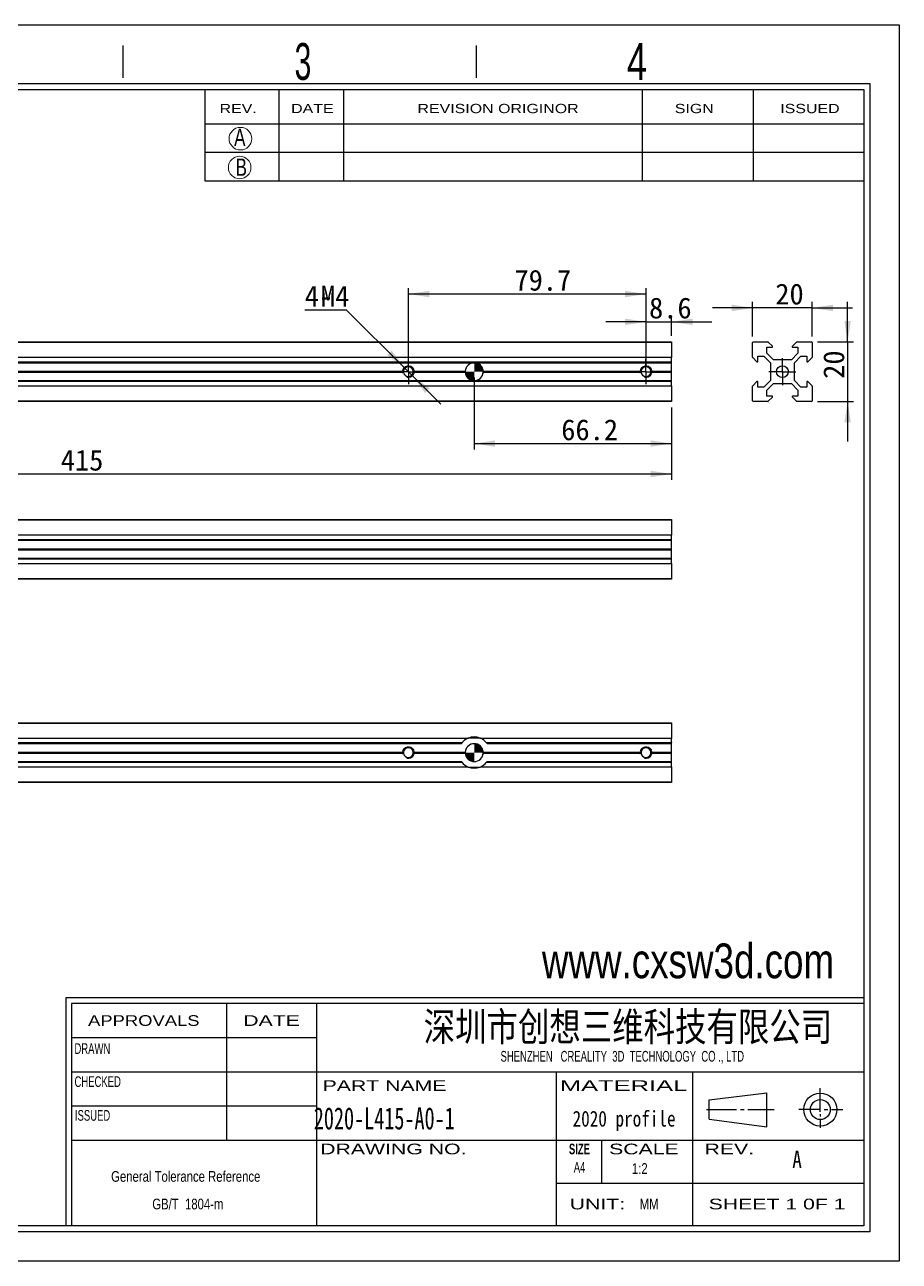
# Model space of a CAD drawing. Header units: millimetres. Extents: x 2 to 295, y 1 to 209.
# Drawn here: x 148.5 to 295.1, y 1.3 to 208.7 of the extents above; entities that cross this region are included whole.
import ezdxf

# ---------------------------------------------------------------- set-up
doc = ezdxf.new("R2010")
doc.units = ezdxf.units.MM
doc.linetypes.add('CENTER', pattern=[10.16, 6.35, -1.27, 1.27, -1.27])
doc.layers.add('DIM', color=5, linetype='Continuous')
doc.layers.add('SLD-0', color=179, linetype='Continuous')
doc.layers.add('中心线', color=1, linetype='CENTER', lineweight=25)
doc.styles.add('SLDTEXTSTYLE0', font='arial.ttf', dxfattribs={"width": 0.7584})
doc.styles.add('SLDTEXTSTYLE1', font='arial.ttf', dxfattribs={"width": 0.63516})
doc.styles.add('SLDTEXTSTYLE10', font='', dxfattribs={"width": 0.8})
doc.styles.add('SLDTEXTSTYLE11', font='', dxfattribs={"width": 0.67})
doc.styles.add('SLDTEXTSTYLE12', font='')
doc.styles.add('SLDTEXTSTYLE2', font='GOTHIC.TTF', dxfattribs={"width": 0.7304})
doc.styles.add('SLDTEXTSTYLE3', font='GOTHIC.TTF', dxfattribs={"width": 0.61171})
doc.styles.add('SLDTEXTSTYLE4', font='arialbd.ttf', dxfattribs={"width": 0.63516})
doc.styles.add('SLDTEXTSTYLE5', font='arial.ttf', dxfattribs={"width": 1.422})
doc.styles.add('SLDTEXTSTYLE6', font='arial.ttf', dxfattribs={"width": 1.2324})
doc.styles.add('SLDTEXTSTYLE7', font='arial.ttf', dxfattribs={"width": 1.7064})
doc.styles.add('SLDTEXTSTYLE8', font='', dxfattribs={"width": 0.8, "bigfont": 'bigfont'})
doc.styles.add('SLDTEXTSTYLE9', font='', dxfattribs={"width": 0.8})
doc.styles.get('SLDTEXTSTYLE10').set_extended_font_data('宋体', bold=True)
doc.styles.get('SLDTEXTSTYLE11').set_extended_font_data('宋体')
doc.styles.get('SLDTEXTSTYLE12').set_extended_font_data('宋体')
doc.styles.get('SLDTEXTSTYLE8').set_extended_font_data('宋体', bold=True)
doc.styles.get('SLDTEXTSTYLE9').set_extended_font_data('宋体')
doc.dimstyles.new('SLDDIMSTYLE0', dxfattribs={"dimtxt": 3.5, "dimasz": 3.5, "dimexe": 0, "dimexo": 0.0625, "dimgap": 0.875, "dimtad": 2, "dimlfac": 2, "dimrnd": 1e-09, "dimzin": 12, "dimdsep": 46, "dimtxsty": 'SLDTEXTSTYLE11', "dimsah": 1, "dimcen": 0.09, "dimadec": 0, "dimazin": 3, "dimtfac": 1, "dimtmove": 0, "dimatfit": 0, "dimfxl": 0, "dimfrac": 2, "dimtolj": 1, "dimtzin": 12, "dimarcsym": 0})
doc.dimstyles.new('SLDDIMSTYLE1', dxfattribs={"dimtxt": 3.5, "dimasz": 3.5, "dimexe": 0, "dimexo": 0.0625, "dimgap": 0.875, "dimtad": 2, "dimlfac": 2, "dimrnd": 1e-09, "dimzin": 12, "dimdsep": 46, "dimtxsty": 'SLDTEXTSTYLE11', "dimsah": 1, "dimcen": 0.09, "dimadec": 0, "dimazin": 3, "dimtfac": 1, "dimtofl": 0, "dimtmove": 0, "dimatfit": 3, "dimfxl": 0, "dimfrac": 2, "dimtolj": 1, "dimtzin": 12, "dimarcsym": 0})
doc.dimstyles.new('SLDDIMSTYLE2', dxfattribs={"dimtxt": 3.5, "dimasz": 3.5, "dimexe": 0, "dimexo": 0.0625, "dimgap": 0.875, "dimtad": 0, "dimtih": 1, "dimtoh": 1, "dimlfac": 2, "dimrnd": 1e-09, "dimzin": 12, "dimdsep": 46, "dimtxsty": 'SLDTEXTSTYLE11', "dimsah": 1, "dimcen": 0, "dimadec": 0, "dimazin": 3, "dimtfac": 1, "dimtmove": 0, "dimatfit": 3, "dimfxl": 0, "dimfrac": 2, "dimtolj": 1, "dimtzin": 12, "dimarcsym": 0})

# ---------------------------------------------------------------- blocks, each defined once
blk = doc.blocks.new('SW_NOTE_0')
at = {"layer": 'SLD-0', "color": 0, "char_height": 1.7927, "attachment_point": 2, "style": 'SLDTEXTSTYLE0'}
for s, insert in [('General Tolerance Reference ', (13.02, 2.31)), (' GB/T  1804-m', (13.11, -2.32))]:
    blk.add_mtext(s, dxfattribs=dict(at, insert=insert))
blk = doc.blocks.new('_D_3')
at = {"layer": 'DIM'}
for p, q in [((252.64, 151.49), (252.64, 159.84)), ((256.94, 156.49), (256.94, 159.84)), ((252.64, 158.84), (245.9, 158.84)), ((252.64, 158.84), (256.94, 158.84)), ((256.94, 158.84), (263.67, 158.84))]:
    blk.add_line(p, q, dxfattribs=at)
for points in [[(252.64, 158.84), (249.14, 159.38), (249.14, 158.31)], [(256.94, 158.84), (260.44, 158.31), (260.44, 159.38)]]:
    blk.add_solid(points, dxfattribs=at)
at = {"layer": 'DIM', "insert": (253.15, 162.92), "char_height": 3.5, "attachment_point": 1, "style": 'SLDTEXTSTYLE12'}
blk.add_mtext('8.6', dxfattribs=at)
blk = doc.blocks.new('_D_4')
at = {"layer": 'DIM'}
for p, q in [((212.79, 151.49), (212.79, 164.51)), ((252.64, 151.49), (252.64, 164.51)), ((252.64, 163.51), (212.79, 163.51))]:
    blk.add_line(p, q, dxfattribs=at)
for points in [[(212.79, 163.51), (216.29, 162.97), (216.29, 164.05)], [(252.64, 163.51), (249.14, 164.05), (249.14, 162.97)]]:
    blk.add_solid(points, dxfattribs=at)
at = {"layer": 'DIM', "insert": (230.58, 167.58), "char_height": 3.5, "attachment_point": 1, "style": 'SLDTEXTSTYLE12'}
blk.add_mtext('79.7', dxfattribs=at)
blk = doc.blocks.new('_D_5')
at = {"layer": 'DIM'}
for p, q in [((223.84, 149.49), (223.84, 137.43)), ((256.94, 144.49), (256.94, 137.43)), ((223.84, 138.43), (256.94, 138.43))]:
    blk.add_line(p, q, dxfattribs=at)
for points in [[(223.84, 138.43), (227.34, 137.89), (227.34, 138.97)], [(256.94, 138.43), (253.44, 138.97), (253.44, 137.89)]]:
    blk.add_solid(points, dxfattribs=at)
at = {"layer": 'DIM', "insert": (238.43, 142.5), "char_height": 3.5, "attachment_point": 1, "style": 'SLDTEXTSTYLE12'}
blk.add_mtext('66.2', dxfattribs=at)
blk = doc.blocks.new('_D_6')
at = {"layer": 'DIM'}
for p, q in [((49.44, 144.49), (49.44, 132.33)), ((256.94, 144.49), (256.94, 132.33)), ((49.44, 133.33), (256.94, 133.33))]:
    blk.add_line(p, q, dxfattribs=at)
for points in [[(49.44, 133.33), (52.94, 132.79), (52.94, 133.87)], [(256.94, 133.33), (253.44, 133.87), (253.44, 132.79)]]:
    blk.add_solid(points, dxfattribs=at)
at = {"layer": 'DIM', "insert": (154.5, 137.4), "char_height": 3.5, "attachment_point": 1, "style": 'SLDTEXTSTYLE12'}
blk.add_mtext('415', dxfattribs=at)
blk = doc.blocks.new('_D_7')
at = {"layer": 'DIM'}
for p, q in [((202.44, 160.83), (195.41, 160.83)), ((212.08, 151.19), (202.44, 160.83)), ((213.49, 149.78), (212.08, 151.19)), ((213.49, 149.78), (218.25, 145.02))]:
    blk.add_line(p, q, dxfattribs=at)
for points in [[(212.08, 151.19), (209.98, 154.05), (209.22, 153.29)], [(213.49, 149.78), (215.59, 146.92), (216.35, 147.69)]]:
    blk.add_solid(points, dxfattribs=at)
at = {"layer": 'DIM', "char_height": 3.5, "attachment_point": 1, "style": 'SLDTEXTSTYLE12'}
for s, insert in [('4-', (195.41, 164.91)), ('M4', (198.13, 164.91))]:
    blk.add_mtext(s, dxfattribs=dict(at, insert=insert))
blk = doc.blocks.new('SW_CENTERMARKSYMBOL_1')
at = {"layer": '中心线', "color": 0}
for p, q in [((0, 1.25), (0, 2.075)), ((-1.25, 0), (-2.075, 0)), ((0, 0), (-1.25, 0)), ((0, 0), (0, 1.25)), ((0, 0), (0, -1.25)), ((0, 0), (1.25, 0)), ((1.25, 0), (2.075, 0)), ((0, -1.25), (0, -2.075))]:
    blk.add_line(p, q, dxfattribs=at)
blk = doc.blocks.new('SW_CENTERMARKSYMBOL_2')
at = {"layer": '中心线', "color": 0}
for p, q in [((0, 1.25), (0, 2.075)), ((-1.25, 0), (-2.075, 0)), ((0, 0), (-1.25, 0)), ((0, 0), (0, 1.25)), ((0, 0), (0, -1.25)), ((0, 0), (1.25, 0)), ((1.25, 0), (2.075, 0)), ((0, -1.25), (0, -2.075))]:
    blk.add_line(p, q, dxfattribs=at)
blk = doc.blocks.new('SW_DOWELSYMBOL_0')
at = {"linetype": 'Continuous', "lineweight": 0}
h = blk.add_hatch(color=0, dxfattribs=at)
edge = h.paths.add_edge_path(flags=0)
edge.add_arc((0, 0), 1.5, 180, 270)
edge.add_line((0, -1.5), (0, 0))
edge.add_line((0, 0), (-1.5, 0))
h = blk.add_hatch(color=0, dxfattribs=at)
edge = h.paths.add_edge_path(flags=0)
edge.add_arc((0, 0), 1.5, 0, 90)
edge.add_line((0, 1.5), (0, 0))
edge.add_line((0, 0), (1.5, 0))
at = {"color": 0, "linetype": 'Continuous', "lineweight": 0}
blk.add_circle((0, 0), 1.5, dxfattribs=at)
blk = doc.blocks.new('_D_8')
at = {"layer": 'DIM'}
for p, q in [((286.45, 155.49), (286.45, 162.22)), ((281.41, 155.49), (287.45, 155.49)), ((286.45, 155.49), (286.45, 145.49)), ((281.41, 145.49), (287.45, 145.49)), ((286.45, 145.49), (286.45, 138.76))]:
    blk.add_line(p, q, dxfattribs=at)
for points in [[(286.45, 155.49), (286.98, 158.99), (285.91, 158.99)], [(286.45, 145.49), (285.91, 141.99), (286.98, 141.99)]]:
    blk.add_solid(points, dxfattribs=at)
at = {"layer": 'DIM', "insert": (282.37, 149.29), "char_height": 3.5, "attachment_point": 1, "rotation": 90, "style": 'SLDTEXTSTYLE12'}
blk.add_mtext('20', dxfattribs=at)
blk = doc.blocks.new('_D_9')
at = {"layer": 'DIM'}
for p, q in [((270.51, 156.39), (270.51, 162.18)), ((280.51, 156.39), (280.51, 162.18)), ((270.51, 161.18), (263.78, 161.18)), ((280.51, 161.18), (270.51, 161.18)), ((280.51, 161.18), (287.24, 161.18))]:
    blk.add_line(p, q, dxfattribs=at)
for points in [[(270.51, 161.18), (267.01, 161.72), (267.01, 160.64)], [(280.51, 161.18), (284.01, 160.64), (284.01, 161.72)]]:
    blk.add_solid(points, dxfattribs=at)
at = {"layer": 'DIM', "insert": (274.32, 165.26), "char_height": 3.5, "attachment_point": 1, "style": 'SLDTEXTSTYLE12'}
blk.add_mtext('20', dxfattribs=at)
blk = doc.blocks.new('SW_CENTERMARKSYMBOL_5')
at = {"layer": '中心线', "color": 0}
for p, q in [((0, 1.25), (0, 2.25)), ((-1.25, 0), (-2.25, 0)), ((0, 0), (-1.25, 0)), ((0, 0), (0, 1.25)), ((0, 0), (0, -1.25)), ((0, 0), (1.25, 0)), ((1.25, 0), (2.25, 0)), ((0, -1.25), (0, -2.25))]:
    blk.add_line(p, q, dxfattribs=at)
blk = doc.blocks.new('SW_DOWELSYMBOL_2')
at = {"linetype": 'Continuous', "lineweight": 0}
h = blk.add_hatch(color=0, dxfattribs=at)
edge = h.paths.add_edge_path(flags=0)
edge.add_arc((0, 0), 1.5, 180, 270)
edge.add_line((0, -1.5), (0, 0))
edge.add_line((0, 0), (-1.5, 0))
h = blk.add_hatch(color=0, dxfattribs=at)
edge = h.paths.add_edge_path(flags=0)
edge.add_arc((0, 0), 1.5, 0, 90)
edge.add_line((0, 1.5), (0, 0))
edge.add_line((0, 0), (1.5, 0))
at = {"color": 0, "linetype": 'Continuous', "lineweight": 0}
blk.add_circle((0, 0), 1.5, dxfattribs=at)

msp = doc.modelspace()

# ---------------------------------------------------------------- linework, layer by layer
at = {"color": 7, "linetype": 'Continuous', "lineweight": 25}
for p, q in [((49.4356, 155.4875), (256.9356, 155.4875)), ((256.9356, 155.3875), (49.4356, 155.3875)), ((256.9356, 155.4875), (256.9356, 155.3875)), ((256.9356, 155.3875), (256.9356, 152.9289)), ((270.5109, 152.9289), (270.5109, 155.3875)), ((270.6109, 155.4875), (273.0695, 155.4875)), ((272.9059, 154.5875), (273.7695, 154.5875)), ((272.9059, 153.5875), (272.9059, 154.5875)), ((274.0059, 152.4875), (272.9059, 153.5875)), ((273.8402, 154.7582), (273.1402, 155.4582)), ((278.1159, 153.5875), (277.0159, 152.4875)), ((277.8816, 155.4582), (277.1816, 154.7582)), ((277.2523, 154.5875), (278.1159, 154.5875)), ((277.9523, 155.4875), (280.4109, 155.4875)), ((278.1159, 154.5875), (278.1159, 153.5875)), ((280.5109, 155.3875), (280.5109, 152.9289)), ((49.4356, 152.9289), (256.9356, 152.9289)), ((256.9356, 152.8582), (49.4356, 152.8582)), ((49.4356, 152.1582), (256.9356, 152.1582)), ((49.4356, 152.1289), (256.9356, 152.1289)), ((49.4356, 151.9925), (256.9356, 151.9925)), ((256.9356, 152.9289), (256.9356, 152.8582)), ((256.9356, 152.1582), (256.9356, 152.8582)), ((256.9356, 152.1582), (256.9356, 152.1289)), ((256.9356, 151.9925), (256.9356, 152.1289)), ((256.9356, 150.5582), (256.9356, 151.9925)), ((270.5402, 152.8582), (271.2402, 152.1582)), ((271.4109, 153.0925), (272.4109, 153.0925)), ((271.4109, 152.2289), (271.4109, 153.0925)), ((272.4109, 153.0925), (273.5109, 151.9925)), ((273.5109, 151.9925), (273.5109, 150.5582)), ((275.4402, 152.4875), (274.0059, 152.4875)), ((275.5109, 152.4168), (275.4402, 152.4875)), ((275.5816, 152.4875), (275.5109, 152.4168)), ((277.0159, 152.4875), (275.5816, 152.4875)), ((277.5109, 151.9925), (278.6109, 153.0925)), ((277.5109, 150.5582), (277.5109, 151.9925)), ((278.6109, 153.0925), (279.6109, 153.0925)), ((279.6109, 153.0925), (279.6109, 152.2289)), ((279.7816, 152.1582), (280.4816, 152.8582)), ((75.234, 150.5582), (211.9637, 150.5582)), ((75.234, 150.4168), (211.9637, 150.4168)), ((75.2356, 150.4875), (211.9606, 150.4875)), ((213.6076, 150.5582), (222.3373, 150.5582)), ((213.6076, 150.4168), (222.3373, 150.4168)), ((213.6106, 150.4875), (222.3356, 150.4875)), ((225.334, 150.5582), (251.8137, 150.5582)), ((225.334, 150.4168), (251.8137, 150.4168)), ((225.3356, 150.4875), (251.8106, 150.4875)), ((253.4576, 150.5582), (256.9356, 150.5582)), ((253.4576, 150.4168), (256.9356, 150.4168)), ((253.4606, 150.4875), (256.9356, 150.4875)), ((256.9356, 150.4875), (256.9356, 150.5582)), ((256.9356, 150.4168), (256.9356, 150.4875)), ((256.9356, 148.9825), (256.9356, 150.4168)), ((273.5109, 150.5582), (273.5816, 150.4875)), ((273.5816, 150.4875), (273.5109, 150.4168)), ((273.5109, 150.4168), (273.5109, 148.9825)), ((277.4402, 150.4875), (277.5109, 150.5582)), ((277.5109, 150.4168), (277.4402, 150.4875)), ((277.5109, 148.9825), (277.5109, 150.4168)), ((49.4356, 148.9825), (256.9356, 148.9825)), ((256.9356, 148.8461), (49.4356, 148.8461)), ((256.9356, 148.8168), (49.4356, 148.8168)), ((49.4356, 148.1168), (256.9356, 148.1168)), ((256.9356, 148.0461), (49.4356, 148.0461)), ((256.9356, 148.8461), (256.9356, 148.9825)), ((256.9356, 148.8461), (256.9356, 148.8168)), ((256.9356, 148.1168), (256.9356, 148.8168)), ((256.9356, 148.1168), (256.9356, 148.0461)), ((256.9356, 148.0461), (256.9356, 145.5875)), ((270.5109, 145.5875), (270.5109, 148.0461)), ((271.2402, 148.8168), (270.5402, 148.1168)), ((271.4109, 147.8825), (271.4109, 148.7461)), ((272.4109, 147.8825), (271.4109, 147.8825)), ((273.5109, 148.9825), (272.4109, 147.8825)), ((272.9059, 147.3875), (274.0059, 148.4875)), ((272.9059, 146.3875), (272.9059, 147.3875)), ((274.0059, 148.4875), (275.4402, 148.4875)), ((275.4402, 148.4875), (275.5109, 148.5582)), ((275.5109, 148.5582), (275.5816, 148.4875)), ((275.5816, 148.4875), (277.0159, 148.4875)), ((277.0159, 148.4875), (278.1159, 147.3875)), ((278.6109, 147.8825), (277.5109, 148.9825)), ((278.1159, 147.3875), (278.1159, 146.3875)), ((279.6109, 147.8825), (278.6109, 147.8825)), ((279.6109, 148.7461), (279.6109, 147.8825)), ((280.4816, 148.1168), (279.7816, 148.8168)), ((280.5109, 148.0461), (280.5109, 145.5875)), ((49.4356, 145.5875), (256.9356, 145.5875)), ((256.9356, 145.4875), (49.4356, 145.4875)), ((256.9356, 145.5875), (256.9356, 145.4875)), ((273.0695, 145.4875), (270.6109, 145.4875)), ((273.7695, 146.3875), (272.9059, 146.3875)), ((273.1402, 145.5168), (273.8402, 146.2168)), ((277.1816, 146.2168), (277.8816, 145.5168)), ((278.1159, 146.3875), (277.2523, 146.3875)), ((280.4109, 145.4875), (277.9523, 145.4875)), ((49.4356, 125.6978), (256.9356, 125.6978)), ((256.9356, 125.5978), (49.4356, 125.5978)), ((256.9356, 125.6978), (256.9356, 125.5978)), ((256.9356, 125.5978), (256.9356, 123.1392)), ((49.4356, 123.1392), (256.9356, 123.1392)), ((256.9356, 123.0685), (49.4356, 123.0685)), ((49.4356, 122.3685), (256.9356, 122.3685)), ((256.9356, 123.1392), (256.9356, 123.0685)), ((256.9356, 122.3685), (256.9356, 123.0685)), ((256.9356, 122.3685), (256.9356, 122.3392)), ((49.4356, 122.3392), (256.9356, 122.3392)), ((49.4356, 122.2028), (256.9356, 122.2028)), ((49.4356, 120.7685), (256.9356, 120.7685)), ((49.4356, 120.6978), (256.9356, 120.6978)), ((49.4356, 120.6271), (256.9356, 120.6271)), ((256.9356, 122.2028), (256.9356, 122.3392)), ((256.9356, 120.7685), (256.9356, 122.2028)), ((256.9356, 120.6978), (256.9356, 120.7685)), ((256.9356, 120.6271), (256.9356, 120.6978)), ((256.9356, 119.1928), (256.9356, 120.6271)), ((49.4356, 119.1928), (256.9356, 119.1928)), ((256.9356, 119.0564), (49.4356, 119.0564)), ((256.9356, 119.0271), (49.4356, 119.0271)), ((49.4356, 118.3271), (256.9356, 118.3271)), ((256.9356, 118.2564), (49.4356, 118.2564)), ((256.9356, 119.0564), (256.9356, 119.1928)), ((256.9356, 119.0564), (256.9356, 119.0271)), ((256.9356, 118.3271), (256.9356, 119.0271)), ((256.9356, 118.3271), (256.9356, 118.2564)), ((256.9356, 118.2564), (256.9356, 115.7978)), ((49.4356, 115.7978), (256.9356, 115.7978)), ((256.9356, 115.6978), (49.4356, 115.6978)), ((256.9356, 115.7978), (256.9356, 115.6978)), ((49.4356, 91.6005), (256.9356, 91.6005)), ((256.9356, 91.5005), (49.4356, 91.5005)), ((256.9356, 91.6005), (256.9356, 91.5005)), ((256.9356, 91.5005), (256.9356, 89.0419)), ((74.7001, 89.0419), (222.8712, 89.0419)), ((222.7085, 88.9712), (74.8627, 88.9712)), ((75.7603, 88.2712), (221.811, 88.2712)), ((75.7836, 88.2419), (221.788, 88.2419)), ((75.8864, 88.1055), (221.6849, 88.1055)), ((223.0197, 89.0954), (224.6516, 89.0954)), ((224.8001, 89.0419), (256.9356, 89.0419)), ((256.9356, 88.9712), (224.9627, 88.9712)), ((225.8603, 88.2712), (256.9356, 88.2712)), ((225.8836, 88.2419), (256.9356, 88.2419)), ((225.9864, 88.1055), (256.9356, 88.1055)), ((256.9356, 89.0419), (256.9356, 88.9712)), ((256.9356, 88.2712), (256.9356, 88.9712)), ((256.9356, 88.2712), (256.9356, 88.2419)), ((256.9356, 88.1055), (256.9356, 88.2419)), ((256.9356, 86.6712), (256.9356, 88.1055)), ((75.234, 86.6712), (211.9637, 86.6712)), ((75.234, 86.5297), (211.9637, 86.5297)), ((75.2356, 86.6005), (211.9606, 86.6005)), ((75.8864, 85.0954), (221.6849, 85.0954)), ((213.6076, 86.6712), (222.3373, 86.6712)), ((213.6076, 86.5297), (222.3373, 86.5297)), ((213.6106, 86.6005), (222.3356, 86.6005)), ((225.334, 86.6712), (251.8137, 86.6712)), ((225.334, 86.5297), (251.8137, 86.5297)), ((225.3356, 86.6005), (251.8106, 86.6005)), ((225.9864, 85.0954), (256.9356, 85.0954)), ((253.4576, 86.6712), (256.9356, 86.6712)), ((253.4576, 86.5297), (256.9356, 86.5297)), ((253.4606, 86.6005), (256.9356, 86.6005)), ((256.9356, 86.6005), (256.9356, 86.6712)), ((256.9356, 86.5297), (256.9356, 86.6005)), ((256.9356, 85.0954), (256.9356, 86.5297)), ((256.9356, 84.959), (256.9356, 85.0954)), ((222.8712, 84.159), (74.7001, 84.159)), ((74.8627, 84.2297), (222.7085, 84.2297)), ((221.811, 84.9297), (75.7603, 84.9297)), ((221.7877, 84.959), (75.7833, 84.959)), ((224.6516, 84.1055), (223.0197, 84.1055)), ((256.9356, 84.159), (224.8001, 84.159)), ((224.9627, 84.2297), (256.9356, 84.2297)), ((256.9356, 84.9297), (225.8603, 84.9297)), ((256.9356, 84.959), (225.8833, 84.959)), ((256.9356, 84.959), (256.9356, 84.9297)), ((256.9356, 84.2297), (256.9356, 84.9297)), ((256.9356, 84.2297), (256.9356, 84.159)), ((256.9356, 84.159), (256.9356, 81.7005)), ((49.4356, 81.7005), (256.9356, 81.7005)), ((256.9356, 81.6005), (49.4356, 81.6005)), ((256.9356, 81.7005), (256.9356, 81.6005))]:
    msp.add_line(p, q, dxfattribs=at)
msp.add_circle((275.5109, 150.4875), 1, dxfattribs=at)
for centre, radius, start, end in [((270.6109, 155.3875), 0.1, 90, 180), ((273.0695, 155.3875), 0.1, 45, 90), ((273.7695, 154.6875), 0.1, 270, 45), ((277.2523, 154.6875), 0.1, 135, 270), ((277.9523, 155.3875), 0.1, 90, 135), ((280.4109, 155.3875), 0.1, 0, 90), ((223.8356, 150.4875), 1.5, 2.70195, 177.29805), ((270.6109, 152.9289), 0.1, 180, 225), ((271.3109, 152.2289), 0.1, 225, 0), ((279.7109, 152.2289), 0.1, 180, 315), ((280.4109, 152.9289), 0.1, 315, 0), ((212.7856, 150.4875), 0.825, 175.083151, 180), ((212.7856, 150.4875), 0.825, 180, 184.916849), ((212.7856, 150.4875), 0.825, 4.916849, 175.083151), ((212.7856, 150.4875), 0.825, 184.916849, 355.083151), ((212.7856, 150.4875), 0.825, 0, 4.916849), ((212.7856, 150.4875), 0.825, 355.083151, 0), ((223.8356, 150.4875), 1.5, 177.29805, 180), ((223.8356, 150.4875), 1.5, 180, 182.70195), ((223.8356, 150.4875), 1.5, 182.70195, 357.29805), ((223.8356, 150.4875), 1.5, 0, 2.70195), ((223.8356, 150.4875), 1.5, 357.29805, 0), ((252.6356, 150.4875), 0.825, 175.083151, 180), ((252.6356, 150.4875), 0.825, 180, 184.916849), ((252.6356, 150.4875), 0.825, 4.916849, 175.083151), ((252.6356, 150.4875), 0.825, 184.916849, 355.083151), ((252.6356, 150.4875), 0.825, 0, 4.916849), ((252.6356, 150.4875), 0.825, 355.083151, 0), ((270.6109, 148.0461), 0.1, 135, 180), ((271.3109, 148.7461), 0.1, 0, 135), ((279.7109, 148.7461), 0.1, 45, 180), ((280.4109, 148.0461), 0.1, 0, 45), ((270.6109, 145.5875), 0.1, 180, 270), ((273.0695, 145.5875), 0.1, 270, 315), ((273.7695, 146.2875), 0.1, 315, 90), ((277.2523, 146.2875), 0.1, 90, 225), ((277.9523, 145.5875), 0.1, 225, 270), ((280.4109, 145.5875), 0.1, 270, 0), ((223.8356, 86.6005), 2.625, 68.444993, 111.555007), ((212.7856, 86.6005), 0.825, 4.916849, 175.083151), ((223.8356, 86.6005), 2.625, 141.295542, 145.016329), ((223.8356, 86.6005), 2.625, 115.427692, 140.471556), ((223.8356, 86.6005), 1.5, 2.70195, 177.29805), ((223.8356, 86.6005), 2.625, 39.528444, 64.572308), ((223.8356, 86.6005), 2.625, 34.983671, 38.704458), ((252.6356, 86.6005), 0.825, 4.916849, 175.083151), ((212.7856, 86.6005), 0.825, 175.083151, 180), ((212.7856, 86.6005), 0.825, 180, 184.916849), ((212.7856, 86.6005), 0.825, 184.916849, 355.083151), ((212.7856, 86.6005), 0.825, 0, 4.916849), ((212.7856, 86.6005), 0.825, 355.083151, 0), ((223.8356, 86.6005), 2.625, 214.983671, 218.704458), ((223.8356, 86.6005), 1.5, 177.29805, 180), ((223.8356, 86.6005), 1.5, 180, 182.70195), ((223.8356, 86.6005), 1.5, 182.70195, 357.29805), ((223.8356, 86.6005), 1.5, 0, 2.70195), ((223.8356, 86.6005), 1.5, 357.29805, 0), ((223.8356, 86.6005), 2.625, 321.295542, 325.016329), ((252.6356, 86.6005), 0.825, 175.083151, 180), ((252.6356, 86.6005), 0.825, 180, 184.916849), ((252.6356, 86.6005), 0.825, 184.916849, 355.083151), ((252.6356, 86.6005), 0.825, 0, 4.916849), ((252.6356, 86.6005), 0.825, 355.083151, 0), ((223.8356, 86.6005), 2.625, 219.528444, 244.572308), ((223.8356, 86.6005), 2.625, 248.444993, 291.555007), ((223.8356, 86.6005), 2.625, 295.427692, 320.471556)]:
    msp.add_arc(centre, radius, start, end, dxfattribs=at)
at = {"color": 7, "linetype": 'Continuous', "lineweight": 18}
for centre in [(212.7856, 150.4875), (252.6356, 150.4875), (212.7856, 86.6005), (252.6356, 86.6005)]:
    msp.add_arc(centre, 1, 255, 195, dxfattribs=at)
at = {"color": 7, "linetype": 'Continuous', "lineweight": 25}
for points, knots in [([(221.811, 88.2712), (221.8058, 88.2649), (221.7955, 88.2523), (221.7875, 88.2423), (221.7879, 88.2428), (221.788, 88.2429)], [0, 0, 0, 0, 0.40156638, 0.80578395, 1, 1, 1, 1]), ([(222.8712, 89.0419), (222.8431, 89.0308), (222.8154, 89.0192), (222.7609, 88.9955), (222.7338, 88.9832), (222.7085, 88.9712)], [0, 0, 0, 0, 0.5, 0.5, 1, 1, 1, 1]), ([(224.9627, 88.9712), (224.9375, 88.9832), (224.9109, 88.9953), (224.8561, 89.0192), (224.8282, 89.0308), (224.8001, 89.0419)], [0, 0, 0, 0, 0.5, 0.5, 1, 1, 1, 1]), ([(225.8836, 88.2426), (225.8837, 88.2424), (225.8847, 88.2412), (225.8803, 88.2467), (225.8721, 88.2569), (225.864, 88.2667), (225.8603, 88.2712)], [0, 0, 0, 0, 0.077129239, 0.397562154, 0.725448634, 1, 1, 1, 1]), ([(221.7877, 84.9583), (221.7875, 84.9585), (221.7866, 84.9597), (221.791, 84.9542), (221.7992, 84.944), (221.8073, 84.9342), (221.811, 84.9297)], [0, 0, 0, 0, 0.07712924, 0.39756215, 0.72544863, 1, 1, 1, 1]), ([(222.7085, 84.2297), (222.7338, 84.2177), (222.7604, 84.2056), (222.8152, 84.1817), (222.8431, 84.1701), (222.8712, 84.159)], [0, 0, 0, 0, 0.5, 0.5, 1, 1, 1, 1]), ([(224.8001, 84.159), (224.8282, 84.1701), (224.8559, 84.1817), (224.9104, 84.2054), (224.9375, 84.2177), (224.9627, 84.2297)], [0, 0, 0, 0, 0.5, 0.5, 1, 1, 1, 1]), ([(225.8603, 84.9297), (225.8655, 84.936), (225.8758, 84.9487), (225.8838, 84.9586), (225.8834, 84.9581), (225.8833, 84.958)], [0, 0, 0, 0, 0.40156638, 0.80578395, 1, 1, 1, 1])]:
    msp.add_open_spline(points, degree=3, knots=knots, dxfattribs=at)
at = {"layer": 'SLD-0'}
for p, q in [((1.812, 208.6737), (295.1066, 208.6737)), ((295.1066, 208.6737), (295.1066, 1.2938)), ((12.6748, 197.811), (289.1814, 197.811)), ((252.0174, 197.811), (252.0174, 182.5137)), ((270.5994, 197.811), (270.5994, 182.5137)), ((289.1814, 197.811), (289.1814, 7.2189)), ((289.1814, 7.2189), (12.6748, 7.2189)), ((295.1066, 1.2938), (1.812, 1.2938))]:
    msp.add_line(p, q, dxfattribs=at)
at = {"layer": 'SLD-0', "color": 6, "linetype": 'Continuous'}
for p, q in [((164.9525, 199.786), (164.9525, 205.1695)), ((224.2039, 199.786), (224.2039, 205.1695)), ((11.6873, 198.7985), (290.1689, 198.7985)), ((290.1689, 198.7985), (290.1689, 6.2314)), ((290.1689, 6.2314), (11.6873, 6.2314))]:
    msp.add_line(p, q, dxfattribs=at)
at = {"layer": 'SLD-0', "color": 179, "linetype": 'Continuous'}
for p, q in [((178.6588, 197.811), (178.6588, 182.5137)), ((191.0502, 197.811), (191.0502, 182.5137)), ((201.8863, 197.811), (201.8863, 182.5137)), ((178.6588, 192.0745), (289.1814, 192.0745)), ((178.6588, 187.2941), (289.1814, 187.2941)), ((178.6588, 182.5137), (289.1814, 182.5137)), ((289.1814, 45.4622), (155.3299, 45.4622)), ((155.3299, 45.4622), (155.3299, 7.2189)), ((289.1814, 44.5061), (156.286, 44.5061)), ((156.286, 44.5061), (156.286, 7.2189)), ((182.2808, 44.5061), (182.2808, 21.5602)), ((197.3975, 44.5061), (197.3975, 7.2189)), ((197.3975, 38.7696), (156.286, 38.7696)), ((289.1814, 33.0331), (156.286, 33.0331)), ((237.553, 33.0331), (237.553, 7.2189)), ((260.499, 7.2189), (260.499, 33.0331)), ((263.2552, 28.3538), (272.8879, 29.5382)), ((272.8879, 23.8461), (272.8879, 29.5382)), ((281.8693, 26.3495), (281.8693, 30.3163)), ((197.3975, 27.2966), (156.286, 27.2966)), ((263.2552, 25.1064), (263.2552, 28.3538)), ((262.7856, 26.7328), (267.8301, 26.7328)), ((263.2552, 25.1064), (272.8879, 23.8461)), ((268.4607, 26.7328), (269.0912, 26.7328)), ((269.7218, 26.7328), (274.1357, 26.7328)), ((281.8693, 26.7328), (278.2684, 26.7328)), ((281.8693, 25.9663), (281.8693, 25.5831)), ((281.8693, 25.1998), (281.8693, 23.6668)), ((282.4999, 26.7328), (283.1304, 26.7328)), ((283.761, 26.7328), (285.6527, 26.7328)), ((289.1814, 21.5602), (156.286, 21.5602)), ((245.2016, 21.5602), (245.2016, 14.3895)), ((237.553, 14.3895), (289.1814, 14.3895))]:
    msp.add_line(p, q, dxfattribs=at)
at = {"layer": 'SLD-0', "lineweight": 18}
for centre in [(184.6221, 189.5636), (184.4994, 184.7149)]:
    msp.add_circle(centre, 1.8944, dxfattribs=at)
at = {"layer": 'SLD-0', "color": 179, "linetype": 'Continuous'}
for radius in [2.7714, 1.669]:
    msp.add_circle((281.8693, 26.7328), radius, dxfattribs=at)

# ---------------------------------------------------------------- block references
at = {"color": 7, "linetype": 'Continuous', "lineweight": 0}
for name, p in [('SW_DOWELSYMBOL_0', (223.8356, 150.4875)), ('SW_DOWELSYMBOL_2', (223.8356, 86.6005))]:
    msp.add_blockref(name, p, dxfattribs=at)
at = {"layer": 'SLD-0', "color": 179}
msp.add_blockref('SW_NOTE_0', (162.4379, 14.1109), dxfattribs=at)
at = {"layer": '中心线'}
for name, p in [('SW_CENTERMARKSYMBOL_1', (212.7856, 150.4875)), ('SW_CENTERMARKSYMBOL_2', (252.6356, 150.4875)), ('SW_CENTERMARKSYMBOL_5', (275.5109, 150.4875))]:
    msp.add_blockref(name, p, dxfattribs=at)

# ---------------------------------------------------------------- texts
at = {"layer": 'SLD-0'}
for s, insert, char_height, attachment_point, style in [('3', (193.7066, 205.5931), 6.172, 1, 'SLDTEXTSTYLE3'), ('4', (249.4405, 205.5869), 6.172, 1, 'SLDTEXTSTYLE2'), ('A', (183.5778, 191.2522), 2.9034, 1, 'SLDTEXTSTYLE2'), ('B', (183.8319, 186.2372), 2.9034, 1, 'SLDTEXTSTYLE2'), ('深圳市创想三维科技有限公司', (249.6067, 43.0393), 4.82808, 2, 'SLDTEXTSTYLE8'), (' 2020-L415-A0-1', (207.9068, 27.1097), 3.704167, 2, 'SLDTEXTSTYLE11'), ('2020 profile', (248.9624, 26.5248), 2.645833, 2, 'SLDTEXTSTYLE10'), ('A', (277.1784, 19.8537), 2.9104, 1, 'SLDTEXTSTYLE9')]:
    msp.add_mtext(s, dxfattribs=dict(at, insert=insert, char_height=char_height, attachment_point=attachment_point, style=style))
at = {"layer": 'SLD-0', "color": 179}
for s, insert, char_height, attachment_point, style in [('REV.', (181.1288, 195.4001), 1.55363, 1, 'SLDTEXTSTYLE6'), ('DATE', (193.1265, 195.4001), 1.55363, 1, 'SLDTEXTSTYLE6'), ('REVISION ORIGINOR', (214.3082, 195.4001), 1.553633, 1, 'SLDTEXTSTYLE6'), ('SIGN', (257.4664, 195.4001), 1.55363, 1, 'SLDTEXTSTYLE6'), ('ISSUED', (275.1481, 195.4001), 1.55363, 1, 'SLDTEXTSTYLE6'), ('APPROVALS', (168.4266, 42.5627), 1.79265, 2, 'SLDTEXTSTYLE6'), ('DATE', (189.8496, 42.5627), 1.79265, 2, 'SLDTEXTSTYLE5'), ('DRAWN', (159.8036, 37.8529), 1.79265, 2, 'SLDTEXTSTYLE1'), ('SHENZHEN   CREALITY  3D  TECHNOLOGY  CO ., LTD', (248.66, 36.569), 1.792654, 2, 'SLDTEXTSTYLE1'), ('CHECKED', (160.6957, 32.3147), 1.79265, 2, 'SLDTEXTSTYLE1'), ('PART NAME', (208.7939, 31.6454), 1.79265, 2, 'SLDTEXTSTYLE5'), ('MATERIAL', (248.8802, 31.6454), 1.79265, 2, 'SLDTEXTSTYLE7'), ('ISSUED', (159.837, 26.6544), 1.79265, 2, 'SLDTEXTSTYLE1'), ('DRAWING NO.', (210.268, 21.0216), 1.792654, 2, 'SLDTEXTSTYLE5'), ('SIZE', (241.4789, 21.0216), 1.79265, 2, 'SLDTEXTSTYLE4'), ('SCALE', (252.2889, 21.0216), 1.79265, 2, 'SLDTEXTSTYLE5'), ('REV.', (266.6102, 21.0216), 1.79265, 2, 'SLDTEXTSTYLE5'), ('A4', (241.4898, 17.9531), 1.79265, 2, 'SLDTEXTSTYLE1'), ('1:2', (251.5965, 17.7451), 1.79265, 2, 'SLDTEXTSTYLE0'), ('UNIT:', (244.4987, 11.7907), 1.79265, 2, 'SLDTEXTSTYLE5'), ('MM', (253.1609, 11.7907), 1.79265, 2, 'SLDTEXTSTYLE0'), ('SHEET 1 0F 1', (274.62, 11.7907), 1.792654, 2, 'SLDTEXTSTYLE5')]:
    msp.add_mtext(s, dxfattribs=dict(at, insert=insert, char_height=char_height, attachment_point=attachment_point, style=style))
at = {"layer": 'SLD-0', "color": 5, "insert": (235.1831, 54.5847), "char_height": 5.820833, "attachment_point": 1, "style": 'SLDTEXTSTYLE0'}
msp.add_mtext('www.cxsw3d.com', dxfattribs=at)

# ---------------------------------------------------------------- dimensions: what is measured, and where the dimension line sits
at = {"layer": 'DIM'}
for base, p1, p2, dimstyle, picture, middle in [((212.7856, 163.5097), (252.6356, 150.4875), (212.7856, 150.4875), 'SLDDIMSTYLE1', '_D_4', (233.3007, 163.5097)), ((270.5109, 161.1831), (280.5109, 155.3875), (270.5109, 155.3875), 'SLDDIMSTYLE0', '_D_9', (275.6817, 161.1831)), ((256.9356, 158.8449), (252.6356, 150.4875), (256.9356, 155.4875), 'SLDDIMSTYLE0', '_D_3', (255.1934, 158.8449)), ((256.9356, 138.4269), (223.8356, 150.4875), (256.9356, 145.4875), 'SLDDIMSTYLE1', '_D_5', (241.1524, 138.4269)), ((256.9356, 133.3284), (49.4356, 145.4875), (256.9356, 145.4875), 'SLDDIMSTYLE1', '_D_6', (156.5378, 133.3284))]:
    dim = msp.add_linear_dim(base=base, p1=p1, p2=p2, dimstyle=dimstyle, dxfattribs=at)
    dim.commit()
    dim.dimension.update_dxf_attribs({"geometry": picture, "text_midpoint": middle, "dimtype": 160})
dim = msp.add_diameter_dim_2p(p1=(212.0785, 151.1946), p2=(213.4928, 149.7804), text='4-<>', dimstyle='SLDDIMSTYLE2', dxfattribs=at)
dim.commit()
dim.dimension.update_dxf_attribs({"geometry": '_D_7', "text_midpoint": (198.1305, 162.8697), "dimtype": 163})
dim = msp.add_linear_dim(base=(286.4451, 145.4875), p1=(280.4109, 155.4875), p2=(280.4109, 145.4875), angle=90, dimstyle='SLDDIMSTYLE0', dxfattribs=at)
dim.commit()
dim.dimension.update_dxf_attribs({"geometry": '_D_8', "text_midpoint": (286.4451, 150.6474), "dimtype": 160})

doc.saveas('drawing.dxf')
